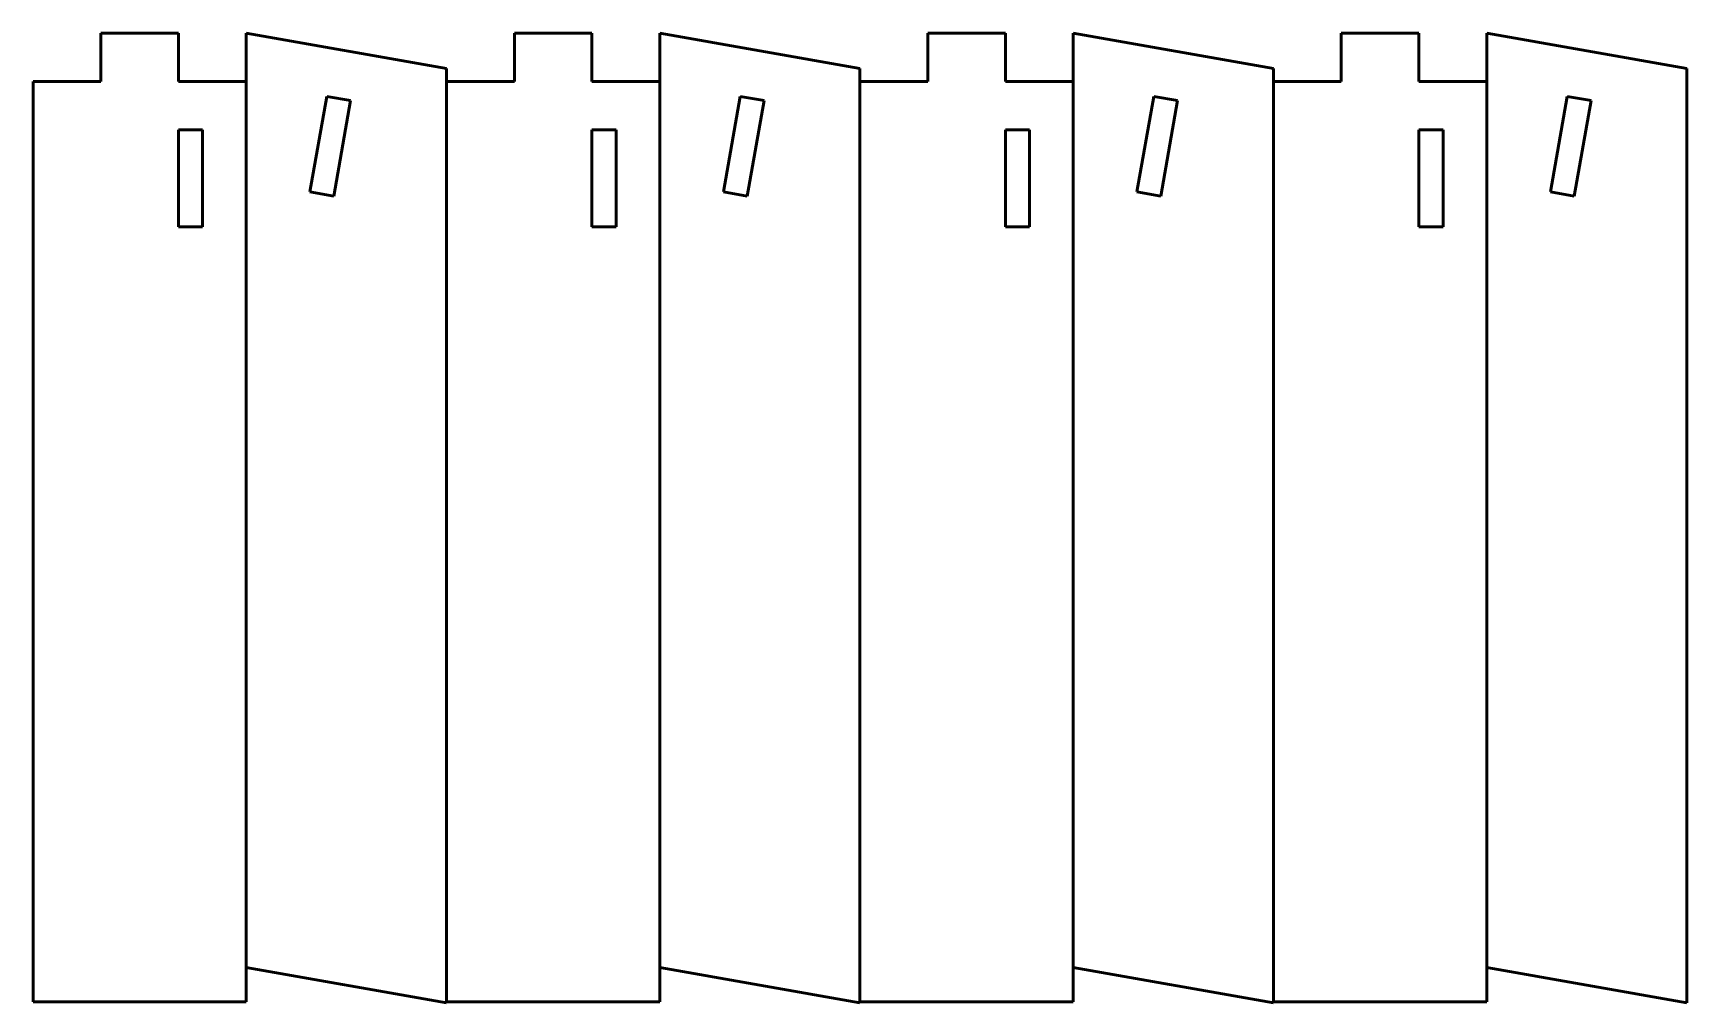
# Model space of a CAD drawing. Header units: millimetres. Extents: x 203 to 374, y 160 to 260.
import ezdxf

# ---------------------------------------------------------------- set-up
doc = ezdxf.new("R2010")
doc.units = ezdxf.units.MM
doc.layers.add('Visible (ISO)', color=7, linetype='Continuous', lineweight=50)

msp = doc.modelspace()

# ---------------------------------------------------------------- linework, layer by layer
at = {"layer": 'Visible (ISO)'}
for p, q in [((210.42, 260.05), (210.42, 255.05)), ((218.42, 260.05), (210.42, 260.05)), ((218.42, 255.05), (218.42, 260.05)), ((246.09, 256.41), (225.42, 260.05)), ((225.42, 163.59), (225.42, 260.05)), ((253.09, 260.05), (253.09, 255.05)), ((261.09, 260.05), (253.09, 260.05)), ((261.09, 255.05), (261.09, 260.05)), ((288.75, 256.41), (268.09, 260.05)), ((268.09, 163.59), (268.09, 260.05)), ((295.75, 260.05), (295.75, 255.05)), ((303.75, 260.05), (295.75, 260.05)), ((303.75, 255.05), (303.75, 260.05)), ((331.42, 256.41), (310.75, 260.05)), ((310.75, 163.59), (310.75, 260.05)), ((338.42, 260.05), (338.42, 255.05)), ((346.42, 260.05), (338.42, 260.05)), ((346.42, 255.05), (346.42, 260.05)), ((374.08, 256.41), (353.42, 260.05)), ((353.42, 163.59), (353.42, 260.05)), ((246.09, 159.95), (246.09, 256.41)), ((288.75, 159.95), (288.75, 256.41)), ((331.42, 159.95), (331.42, 256.41)), ((374.08, 159.95), (374.08, 256.41)), ((210.42, 255.05), (203.42, 255.05)), ((203.42, 160.05), (203.42, 255.05)), ((225.42, 255.05), (218.42, 255.05)), ((253.09, 255.05), (246.09, 255.05)), ((268.09, 255.05), (261.09, 255.05)), ((295.75, 255.05), (288.75, 255.05)), ((310.75, 255.05), (303.75, 255.05)), ((338.42, 255.05), (331.42, 255.05)), ((353.42, 255.05), (346.42, 255.05)), ((231.99, 243.67), (233.73, 253.51)), ((233.73, 253.51), (236.19, 253.08)), ((236.19, 253.08), (234.45, 243.23)), ((274.66, 243.67), (276.39, 253.51)), ((276.39, 253.51), (278.85, 253.08)), ((278.85, 253.08), (277.12, 243.23)), ((317.32, 243.67), (319.06, 253.51)), ((319.06, 253.51), (321.52, 253.08)), ((321.52, 253.08), (319.78, 243.23)), ((359.99, 243.67), (361.72, 253.51)), ((361.72, 253.51), (364.19, 253.08)), ((364.19, 253.08), (362.45, 243.23)), ((218.42, 250.05), (220.92, 250.05)), ((218.42, 240.05), (218.42, 250.05)), ((220.92, 250.05), (220.92, 240.05)), ((261.09, 250.05), (263.59, 250.05)), ((261.09, 240.05), (261.09, 250.05)), ((263.59, 250.05), (263.59, 240.05)), ((303.75, 250.05), (306.25, 250.05)), ((303.75, 240.05), (303.75, 250.05)), ((306.25, 250.05), (306.25, 240.05)), ((346.42, 250.05), (348.92, 250.05)), ((346.42, 240.05), (346.42, 250.05)), ((348.92, 250.05), (348.92, 240.05)), ((234.45, 243.23), (231.99, 243.67)), ((277.12, 243.23), (274.66, 243.67)), ((319.78, 243.23), (317.32, 243.67)), ((362.45, 243.23), (359.99, 243.67)), ((220.92, 240.05), (218.42, 240.05)), ((263.59, 240.05), (261.09, 240.05)), ((306.25, 240.05), (303.75, 240.05)), ((348.92, 240.05), (346.42, 240.05)), ((225.42, 163.59), (246.09, 159.95)), ((225.42, 163.59), (225.42, 160.05)), ((268.09, 163.59), (288.75, 159.95)), ((268.09, 163.59), (268.09, 160.05)), ((310.75, 163.59), (331.42, 159.95)), ((310.75, 163.59), (310.75, 160.05)), ((353.42, 163.59), (374.08, 159.95)), ((353.42, 163.59), (353.42, 160.05)), ((225.42, 160.05), (203.42, 160.05)), ((268.09, 160.05), (246.09, 160.05)), ((310.75, 160.05), (288.75, 160.05)), ((353.42, 160.05), (331.42, 160.05))]:
    msp.add_line(p, q, dxfattribs=at)

doc.saveas('drawing.dxf')
